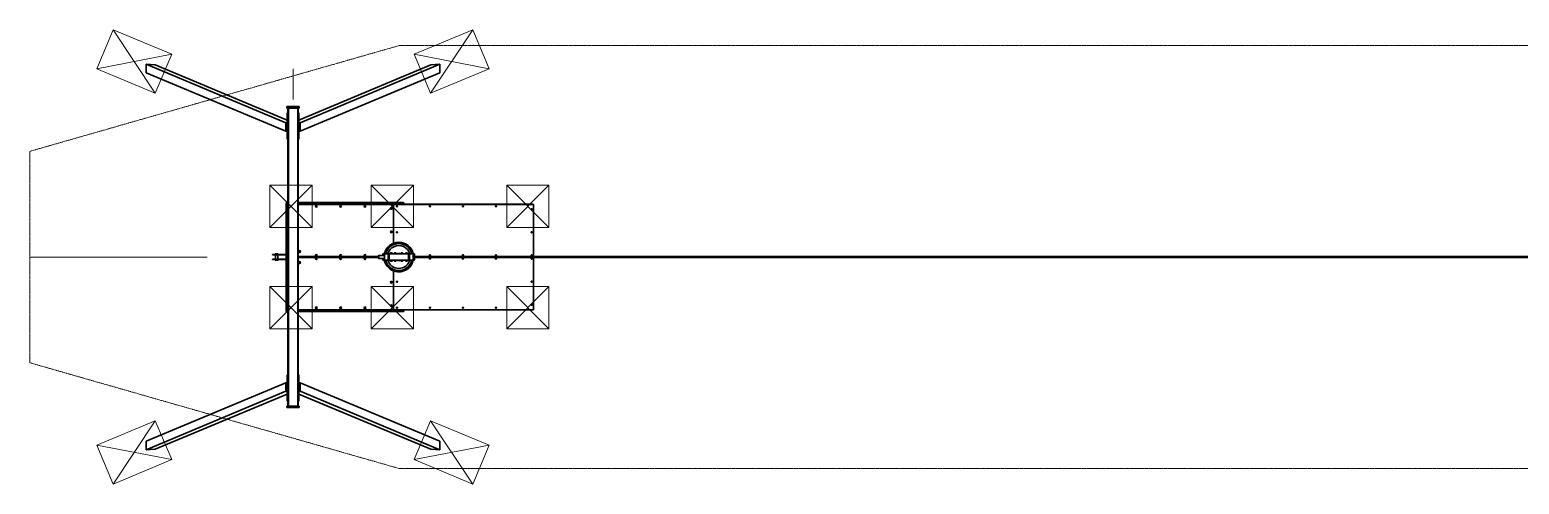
# Model space of a CAD drawing. Header units: millimetres. Extents: x -13997 to 14166, y -2044 to 2256.
# Drawn here: x -13997 to 85, y -2044 to 2256 of the extents above; entities that cross this region are included whole.
import ezdxf

# ---------------------------------------------------------------- set-up
doc = ezdxf.new("R2010")
doc.units = ezdxf.units.MM
doc.linetypes.add('CENTERX2', pattern=[20.32, 12.7, -2.54, 2.54, -2.54])

msp = doc.modelspace()

# ---------------------------------------------------------------- linework, layer by layer
at = {"color": 7, "linetype": 'Continuous', "lineweight": 18}
for p, q in [((-13208, 2256), (-13363, 1888)), ((-12655, 2024), (-13208, 2256)), ((-12810, 1655), (-13208, 2256)), ((-9808, 2256), (-10362, 2024)), ((-9808, 2256), (-10207, 1655)), ((-9654, 1888), (-9808, 2256)), ((-13363, 1888), (-12655, 2024)), ((-12810, 1655), (-12655, 2024)), ((-10362, 2024), (-10207, 1655)), ((-10362, 2024), (-9654, 1888)), ((-13363, 1888), (-12810, 1655)), ((-11508, 1886), (-11508, 1598)), ((-10207, 1655), (-9654, 1888)), ((-11728, 786), (-11728, 386)), ((-11328, 786), (-11728, 786)), ((-11728, 786), (-11328, 386)), ((-11328, 786), (-11728, 386)), ((-11328, 386), (-11328, 786)), ((-10768, 786), (-10768, 386)), ((-10368, 786), (-10768, 786)), ((-10768, 386), (-10368, 786)), ((-10768, 786), (-10368, 386)), ((-10368, 386), (-10368, 786)), ((-9488, 786), (-9488, 386)), ((-9088, 786), (-9488, 786)), ((-9488, 386), (-9088, 786)), ((-9088, 386), (-9488, 786)), ((-9088, 386), (-9088, 786)), ((-11728, 386), (-11328, 386)), ((-10768, 386), (-10368, 386)), ((-9488, 386), (-9088, 386)), ((-13997, 106), (-12320, 106)), ((-11728, -174), (-11728, -574)), ((-11328, -174), (-11728, -174)), ((-11728, -574), (-11328, -174)), ((-11328, -574), (-11728, -174)), ((-11328, -574), (-11328, -174)), ((-10768, -174), (-10768, -574)), ((-10368, -174), (-10768, -174)), ((-10768, -574), (-10368, -174)), ((-10368, -574), (-10768, -174)), ((-10368, -574), (-10368, -174)), ((-9488, -174), (-9488, -574)), ((-9088, -174), (-9488, -174)), ((-9488, -574), (-9088, -174)), ((-9088, -574), (-9488, -174)), ((-9088, -574), (-9088, -174)), ((-11728, -574), (-11328, -574)), ((-10768, -574), (-10368, -574)), ((-9488, -574), (-9088, -574)), ((-12810, -1443), (-13363, -1675)), ((-13208, -2044), (-12810, -1443)), ((-12655, -1811), (-12810, -1443)), ((-10207, -1443), (-10362, -1811)), ((-9654, -1675), (-10207, -1443)), ((-9808, -2044), (-10207, -1443)), ((-13363, -1675), (-13208, -2044)), ((-13363, -1675), (-12655, -1811)), ((-10362, -1811), (-9654, -1675)), ((-9808, -2044), (-9654, -1675)), ((-13208, -2044), (-12655, -1811)), ((-10362, -1811), (-9808, -2044))]:
    msp.add_line(p, q, dxfattribs=at)
at = {"color": 7, "linetype": 'CENTERX2', "lineweight": 18}
for p, q in [((-13997, 1106), (-10508, 2106)), ((-10508, 2106), (9342, 2106)), ((-13997, 1106), (-13997, -894)), ((-13997, -894), (-10508, -1894)), ((-10508, -1894), (9342, -1894))]:
    msp.add_line(p, q, dxfattribs=at)
at = {"color": 7, "linetype": 'Continuous', "lineweight": 35}
for p, q in [((-11575, 1377), (-12897, 1931)), ((-12897, 1931), (-12810, 1926)), ((-12897, 1850), (-12897, 1931)), ((-11575, 1296), (-12897, 1850)), ((-11563, 1402), (-12810, 1926)), ((-11453, 1402), (-10206, 1926)), ((-11441, 1377), (-10119, 1931)), ((-11441, 1296), (-10119, 1850)), ((-10206, 1926), (-10119, 1931)), ((-10119, 1931), (-10119, 1850)), ((-11566, 1531), (-11566, 1516)), ((-11566, 1531), (-11551, 1531)), ((-11566, 1516), (-11551, 1516)), ((-11563, 1471), (-11558, 1471)), ((-11563, 1461), (-11563, 1471)), ((-11558, 1461), (-11563, 1461)), ((-11563, 1461), (-11563, 1231)), ((-11558, 1516), (-11558, 1466)), ((-11558, 1466), (-11558, 1461)), ((-11558, 1461), (-11558, 1231)), ((-11551, 1531), (-11551, 1516)), ((-11551, 1531), (-11466, 1531)), ((-11551, 1516), (-11466, 1516)), ((-11466, 1531), (-11466, 1516)), ((-11466, 1531), (-11451, 1531)), ((-11466, 1516), (-11451, 1516)), ((-11458, 1516), (-11458, 1466)), ((-11458, 1471), (-11453, 1471)), ((-11458, 1461), (-11458, 1466)), ((-11453, 1461), (-11458, 1461)), ((-11458, 1231), (-11458, 1461)), ((-11453, 1471), (-11453, 1461)), ((-11453, 1231), (-11453, 1461)), ((-11451, 1531), (-11451, 1516)), ((-11563, 1376), (-11575, 1377)), ((-11575, 1377), (-11575, 1296)), ((-11575, 1296), (-11563, 1295)), ((-11441, 1377), (-11453, 1376)), ((-11453, 1295), (-11441, 1296)), ((-11441, 1296), (-11441, 1377)), ((-11563, 1231), (-11558, 1231)), ((-11563, 1221), (-11563, 1231)), ((-11558, 1221), (-11563, 1221)), ((-11558, 1231), (-11558, 1227)), ((-11558, 1227), (-11558, 234)), ((-11458, 1231), (-11453, 1231)), ((-11458, 1227), (-11458, 1231)), ((-11458, 1227), (-11458, -1014)), ((-11453, 1221), (-11458, 1221)), ((-11453, 1231), (-11453, 1221)), ((-11573, 611), (-11573, 618)), ((-11573, 611), (-11570, 611)), ((-11573, 129), (-11573, 611)), ((-11570, 621), (-11570, 611)), ((-11570, 621), (-11561, 621)), ((-11570, 611), (-11561, 611)), ((-11561, 611), (-11561, 621)), ((-11458, 621), (-10565, 621)), ((-10565, 606), (-11458, 606)), ((-11458, 604), (-10557, 604)), ((-10565, 618), (-10565, 621)), ((-10565, 621), (-10556, 621)), ((-10565, 618), (-10565, 609)), ((-10555, 618), (-10565, 618)), ((-10565, 606), (-10565, 609)), ((-10565, 609), (-10555, 609)), ((-10556, 606), (-10565, 606)), ((-10558, 604), (-10558, 606)), ((-9234, 604), (-10557, 604)), ((-10557, 604), (-10557, 238)), ((-10556, 621), (-10469, 621)), ((-10469, 606), (-10556, 606)), ((-10556, 604), (-10556, 606)), ((-10555, 618), (-10555, 609)), ((-10468, 618), (-10555, 618)), ((-10555, 609), (-10468, 609)), ((-10555, 604), (-10555, 606)), ((-10554, 606), (-10554, 606)), ((-10469, 621), (-10464, 621)), ((-10464, 606), (-10469, 606)), ((-10468, 618), (-10468, 609)), ((-10461, 618), (-10468, 618)), ((-10468, 609), (-10461, 609)), ((-10464, 606), (-9239, 606)), ((-10461, 618), (-10461, 609)), ((-9239, 604), (-9239, 606)), ((-9234, 111), (-9234, 604)), ((-11561, -21), (-11561, 234)), ((-11561, 234), (-11558, 234)), ((-11558, -21), (-11558, 234)), ((-11456, 168), (-11458, 168)), ((-11458, 148), (-11456, 148)), ((-11456, 148), (-11456, 168)), ((-11456, 167), (-11456, 167)), ((-11456, 150), (-11456, 150)), ((-11455, 167), (-11450, 167)), ((-11455, 167), (-11450, 167)), ((-11455, 158), (-11449, 158)), ((-11455, 150), (-11450, 150)), ((-11448, 167), (-11448, 167)), ((-11448, 162), (-11448, 167)), ((-11446, 166), (-11448, 166)), ((-11448, 155), (-11448, 162)), ((-11448, 155), (-11448, 150)), ((-11448, 150), (-11448, 150)), ((-11448, 150), (-11446, 150)), ((-10586, 146), (-10589, 143)), ((-10589, 143), (-10589, 136)), ((-10569, 143), (-10589, 143)), ((-10586, 146), (-10572, 146)), ((-10569, 143), (-10572, 146)), ((-10569, 136), (-10569, 143)), ((-10549, 146), (-10552, 143)), ((-10552, 143), (-10552, 136)), ((-10532, 143), (-10552, 143)), ((-10549, 146), (-10535, 146)), ((-10532, 143), (-10535, 146)), ((-10532, 136), (-10532, 143)), ((-10487, 146), (-10490, 143)), ((-10490, 143), (-10490, 136)), ((-10470, 143), (-10490, 143)), ((-10487, 146), (-10473, 146)), ((-10470, 143), (-10473, 146)), ((-10470, 136), (-10470, 143)), ((-10442, 146), (-10445, 143)), ((-10445, 143), (-10445, 136)), ((-10425, 143), (-10445, 143)), ((-10442, 146), (-10428, 146)), ((-10425, 143), (-10428, 146)), ((-10425, 136), (-10425, 143)), ((-11703, 129), (-11703, 126)), ((-11663, 129), (-11703, 129)), ((-11663, 126), (-11703, 126)), ((-11703, 86), (-11703, 83)), ((-11663, 86), (-11703, 86)), ((-11663, 83), (-11703, 83)), ((-11676, 136), (-11678, 134)), ((-11678, 134), (-11678, 129)), ((-11648, 134), (-11678, 134)), ((-11678, 83), (-11678, 78)), ((-11678, 78), (-11676, 76)), ((-11678, 78), (-11648, 78)), ((-11676, 136), (-11650, 136)), ((-11650, 76), (-11676, 76)), ((-11673, 126), (-11673, 86)), ((-11663, 129), (-11663, 126)), ((-11561, 129), (-11663, 129)), ((-11561, 126), (-11663, 126)), ((-11663, 83), (-11663, 86)), ((-11561, 86), (-11663, 86)), ((-11561, 83), (-11663, 83)), ((-11653, 86), (-11653, 126)), ((-11648, 134), (-11650, 136)), ((-11650, 76), (-11648, 78)), ((-11648, 129), (-11648, 134)), ((-11648, 78), (-11648, 83)), ((-11573, 86), (-11573, 126)), ((-11573, -399), (-11573, 83)), ((-11456, 64), (-11458, 64)), ((-11458, 44), (-11456, 44)), ((-11456, 44), (-11456, 64)), ((-11455, 63), (-11450, 63)), ((-11455, 63), (-11450, 63)), ((-11455, 54), (-11449, 54)), ((-11455, 46), (-11450, 46)), ((-11448, 58), (-11448, 63)), ((-11446, 62), (-11448, 62)), ((-11448, 51), (-11448, 58)), ((-11448, 51), (-11448, 46)), ((-11448, 46), (-11446, 46)), ((-10650, 121), (-10698, 121)), ((-10698, 91), (-10650, 91)), ((-10658, 136), (-10658, 121)), ((-10658, 136), (-10657, 136)), ((-10658, 91), (-10658, 77)), ((-10658, 77), (-10657, 77)), ((-10657, 136), (-10643, 136)), ((-10657, 77), (-10643, 77)), ((-10643, 136), (-10643, 77)), ((-10643, 136), (-10608, 136)), ((-10643, 77), (-10608, 77)), ((-10608, 136), (-10608, 77)), ((-10608, 136), (-10600, 136)), ((-10608, 77), (-10600, 77)), ((-10600, 136), (-10600, 77)), ((-10600, 136), (-10416, 136)), ((-10600, 77), (-10416, 77)), ((-10589, 77), (-10589, 69)), ((-10589, 69), (-10586, 66)), ((-10589, 69), (-10569, 69)), ((-10572, 66), (-10586, 66)), ((-10572, 66), (-10569, 69)), ((-10569, 69), (-10569, 77)), ((-10552, 77), (-10552, 69)), ((-10552, 69), (-10549, 66)), ((-10552, 69), (-10532, 69)), ((-10535, 66), (-10549, 66)), ((-10535, 66), (-10532, 69)), ((-10532, 69), (-10532, 77)), ((-10490, 77), (-10490, 69)), ((-10490, 69), (-10487, 66)), ((-10490, 69), (-10470, 69)), ((-10473, 66), (-10487, 66)), ((-10473, 66), (-10470, 69)), ((-10470, 69), (-10470, 77)), ((-10445, 77), (-10445, 69)), ((-10445, 69), (-10442, 66)), ((-10445, 69), (-10425, 69)), ((-10428, 66), (-10442, 66)), ((-10428, 66), (-10425, 69)), ((-10425, 69), (-10425, 77)), ((-10416, 136), (-10416, 77)), ((-10416, 136), (-10408, 136)), ((-10416, 77), (-10408, 77)), ((-10408, 136), (-10408, 77)), ((-10408, 136), (-10373, 136)), ((-10408, 77), (-10373, 77)), ((-10373, 136), (-10373, 77)), ((-10373, 136), (-10359, 136)), ((-10373, 77), (-10359, 77)), ((-10359, 111), (-10359, 136)), ((-10359, 136), (-10359, 136)), ((-10359, 77), (-10359, 101)), ((-10359, 77), (-10359, 77)), ((-9233, -392), (-9233, 101)), ((-11561, -21), (-11558, -21)), ((-11558, -21), (-11558, -1014)), ((-10557, -392), (-10557, -25)), ((-11573, -406), (-11573, -399)), ((-11573, -399), (-11570, -399)), ((-11570, -399), (-11561, -399)), ((-11570, -399), (-11570, -409)), ((-11570, -409), (-11561, -409)), ((-11561, -409), (-11561, -399)), ((-11458, -392), (-10557, -392)), ((-11458, -394), (-10565, -394)), ((-10565, -409), (-11458, -409)), ((-10565, -394), (-10565, -397)), ((-10565, -394), (-10556, -394)), ((-10565, -406), (-10565, -397)), ((-10555, -397), (-10565, -397)), ((-10565, -406), (-10565, -409)), ((-10565, -406), (-10555, -406)), ((-10556, -409), (-10565, -409)), ((-10558, -394), (-10558, -392)), ((-10557, -392), (-9233, -392)), ((-10556, -394), (-10556, -392)), ((-10556, -394), (-10469, -394)), ((-10469, -409), (-10556, -409)), ((-10555, -393), (-10555, -392)), ((-10555, -397), (-10555, -406)), ((-10468, -397), (-10555, -397)), ((-10555, -406), (-10468, -406)), ((-10554, -394), (-10554, -393)), ((-10469, -394), (-10464, -394)), ((-10464, -409), (-10469, -409)), ((-10468, -406), (-10468, -397)), ((-10461, -397), (-10468, -397)), ((-10468, -406), (-10461, -406)), ((-9239, -394), (-10464, -394)), ((-10461, -397), (-10461, -406)), ((-9239, -393), (-9239, -392)), ((-11575, -1083), (-12897, -1637)), ((-11563, -1082), (-11575, -1083)), ((-11575, -1083), (-11575, -1164)), ((-11563, -1009), (-11558, -1009)), ((-11563, -1019), (-11563, -1009)), ((-11558, -1019), (-11563, -1019)), ((-11563, -1019), (-11563, -1249)), ((-11558, -1014), (-11558, -1019)), ((-11558, -1019), (-11558, -1249)), ((-11458, -1009), (-11453, -1009)), ((-11458, -1019), (-11458, -1014)), ((-11458, -1249), (-11458, -1019)), ((-11453, -1019), (-11458, -1019)), ((-11453, -1009), (-11453, -1019)), ((-11453, -1249), (-11453, -1019)), ((-11441, -1083), (-11453, -1082)), ((-11441, -1164), (-11441, -1083)), ((-11441, -1083), (-10119, -1637)), ((-11575, -1164), (-12897, -1718)), ((-11563, -1190), (-12810, -1713)), ((-11575, -1164), (-11563, -1163)), ((-11563, -1249), (-11558, -1249)), ((-11563, -1259), (-11563, -1249)), ((-11558, -1259), (-11563, -1259)), ((-11558, -1249), (-11558, -1253)), ((-11558, -1253), (-11558, -1304)), ((-11458, -1249), (-11453, -1249)), ((-11458, -1253), (-11458, -1249)), ((-11458, -1253), (-11458, -1304)), ((-11453, -1259), (-11458, -1259)), ((-11453, -1163), (-11441, -1164)), ((-11453, -1190), (-10206, -1713)), ((-11453, -1249), (-11453, -1259)), ((-11441, -1164), (-10119, -1718)), ((-11566, -1319), (-11566, -1304)), ((-11551, -1304), (-11566, -1304)), ((-11551, -1319), (-11566, -1319)), ((-11551, -1319), (-11551, -1304)), ((-11466, -1304), (-11551, -1304)), ((-11466, -1319), (-11551, -1319)), ((-11466, -1319), (-11466, -1304)), ((-11451, -1304), (-11466, -1304)), ((-11451, -1319), (-11466, -1319)), ((-11451, -1319), (-11451, -1304)), ((-12897, -1718), (-12897, -1637)), ((-10119, -1637), (-10119, -1718)), ((-12810, -1713), (-12897, -1718)), ((-10119, -1718), (-10206, -1713))]:
    msp.add_line(p, q, dxfattribs=at)
at = {"color": 8, "linetype": 'Continuous', "lineweight": 35}
for p, q in [((-11552, 1516), (-11552, -1304)), ((-11464, 1516), (-11464, -1304)), ((-11570, 611), (-11570, 129)), ((-11561, 234), (-11561, 611)), ((-11561, 611), (-11558, 611)), ((-10565, 618), (-11458, 618)), ((-11458, 609), (-10565, 609)), ((-11446, 150), (-11446, 166)), ((-11570, 126), (-11570, 86)), ((-11570, 83), (-11570, -399)), ((-11446, 46), (-11446, 62)), ((-10657, 136), (-10657, 121)), ((-10657, 91), (-10657, 77)), ((-10359, 136), (-10359, 111)), ((-10359, 101), (-10359, 77)), ((-11561, -399), (-11561, -21)), ((-11561, -399), (-11558, -399)), ((-10565, -397), (-11458, -397)), ((-11458, -406), (-10565, -406))]:
    msp.add_line(p, q, dxfattribs=at)
at = {"color": 7, "linetype": 'Continuous', "lineweight": 35, "flags": 128}
for points in [[(-10558, 606), (-10558, 606), (-10559, 606), (-10559, 606), (-10559, 605), (-10560, 605), (-10560, 604)], [(-10560, 604), (-10560, 605), (-10559, 605), (-10559, 606), (-10559, 606), (-10558, 606), (-10558, 606)], [(-10555, 618), (-10555, 619), (-10555, 620), (-10555, 620), (-10555, 621), (-10556, 621), (-10556, 621), (-10556, 621), (-10556, 621)], [(-10556, 606), (-10556, 606), (-10556, 607), (-10556, 607), (-10555, 607), (-10555, 608), (-10555, 608), (-10555, 609), (-10555, 609)], [(-10521, 586), (-10521, 588), (-10522, 589), (-10523, 590), (-10524, 591), (-10525, 591), (-10526, 591), (-10527, 591), (-10529, 591), (-10529, 590), (-10530, 588), (-10531, 587), (-10531, 586), (-10530, 584), (-10529, 583), (-10529, 582), (-10527, 582), (-10526, 581), (-10525, 582), (-10524, 582), (-10523, 583), (-10522, 584), (-10521, 585), (-10521, 586)], [(-10468, 618), (-10468, 619), (-10468, 620), (-10468, 620), (-10468, 621), (-10468, 621), (-10469, 621), (-10469, 621), (-10469, 621)], [(-10469, 606), (-10469, 606), (-10469, 607), (-10468, 607), (-10468, 607), (-10468, 608), (-10468, 608), (-10468, 609), (-10468, 609)], [(-10209, 586), (-10209, 588), (-10210, 589), (-10210, 590), (-10211, 591), (-10213, 591), (-10214, 591), (-10215, 591), (-10216, 591), (-10217, 590), (-10218, 588), (-10218, 587), (-10218, 586), (-10218, 584), (-10217, 583), (-10216, 582), (-10215, 582), (-10214, 581), (-10213, 582), (-10211, 582), (-10210, 583), (-10210, 584), (-10209, 585), (-10209, 586)], [(-9896, 586), (-9897, 588), (-9897, 589), (-9898, 590), (-9899, 591), (-9900, 591), (-9902, 591), (-9903, 591), (-9904, 591), (-9905, 590), (-9906, 588), (-9906, 587), (-9906, 586), (-9906, 584), (-9905, 583), (-9904, 582), (-9903, 582), (-9902, 581), (-9900, 582), (-9899, 582), (-9898, 583), (-9897, 584), (-9897, 585), (-9896, 586)], [(-9594, 586), (-9594, 585), (-9593, 584), (-9592, 583), (-9591, 582), (-9590, 582), (-9589, 581), (-9588, 582), (-9587, 582), (-9586, 583), (-9585, 584), (-9585, 586), (-9585, 587), (-9585, 588), (-9586, 590), (-9587, 591), (-9588, 591), (-9589, 591), (-9590, 591), (-9591, 591), (-9592, 590), (-9593, 589), (-9594, 588), (-9594, 586)], [(-9255, 558), (-9255, 557), (-9255, 556), (-9254, 555), (-9253, 554), (-9252, 554), (-9250, 553), (-9249, 554), (-9248, 554), (-9247, 555), (-9246, 556), (-9246, 558), (-9246, 559), (-9246, 560), (-9247, 562), (-9248, 563), (-9249, 563), (-9250, 563), (-9252, 563), (-9253, 563), (-9254, 562), (-9255, 561), (-9255, 560), (-9255, 558)], [(-10531, 340), (-10530, 339), (-10530, 338), (-10529, 337), (-10528, 336), (-10527, 336), (-10525, 335), (-10524, 336), (-10523, 336), (-10522, 337), (-10521, 338), (-10521, 340), (-10521, 341), (-10521, 342), (-10522, 344), (-10523, 345), (-10524, 345), (-10525, 345), (-10527, 345), (-10528, 345), (-10529, 344), (-10530, 343), (-10530, 342), (-10531, 340)], [(-9255, 340), (-9255, 339), (-9255, 338), (-9254, 337), (-9253, 336), (-9252, 336), (-9250, 335), (-9249, 336), (-9248, 336), (-9247, 337), (-9246, 338), (-9246, 340), (-9246, 341), (-9246, 342), (-9247, 344), (-9248, 345), (-9249, 345), (-9250, 345), (-9252, 345), (-9253, 345), (-9254, 344), (-9255, 343), (-9255, 342), (-9255, 340)], [(-10699, 111), (-10699, 112), (-10699, 114), (-10699, 116), (-10699, 118), (-10699, 119), (-10699, 120), (-10698, 121), (-10698, 121), (-10698, 121), (-10698, 121), (-10698, 121), (-10698, 120), (-10698, 118), (-10697, 117), (-10697, 115), (-10697, 113), (-10697, 111), (-10697, 109), (-10697, 106)], [(-10697, 106), (-10697, 104), (-10697, 102), (-10697, 100), (-10697, 98), (-10697, 96), (-10698, 94), (-10698, 93), (-10698, 92), (-10698, 92), (-10698, 91), (-10698, 92), (-10698, 92), (-10699, 93), (-10699, 94), (-10699, 95), (-10699, 97), (-10699, 99), (-10699, 101), (-10699, 101)], [(-10218, 122), (-10218, 121), (-10218, 120), (-10217, 119), (-10216, 118), (-10215, 118), (-10213, 117), (-10212, 118), (-10211, 118), (-10210, 119), (-10209, 120), (-10209, 122), (-10209, 123), (-10209, 124), (-10210, 126), (-10211, 127), (-10212, 127), (-10213, 127), (-10215, 127), (-10216, 127), (-10217, 126), (-10218, 125), (-10218, 124), (-10218, 122)], [(-10218, 90), (-10218, 89), (-10217, 88), (-10216, 87), (-10215, 86), (-10214, 86), (-10213, 85), (-10212, 86), (-10210, 86), (-10210, 87), (-10209, 88), (-10209, 90), (-10209, 91), (-10209, 92), (-10210, 94), (-10210, 95), (-10212, 95), (-10213, 95), (-10214, 95), (-10215, 95), (-10216, 94), (-10217, 93), (-10218, 92), (-10218, 90)], [(-9906, 122), (-9906, 121), (-9905, 120), (-9904, 119), (-9903, 118), (-9902, 118), (-9901, 117), (-9900, 118), (-9898, 118), (-9898, 119), (-9897, 120), (-9897, 122), (-9897, 123), (-9897, 124), (-9898, 126), (-9898, 127), (-9900, 127), (-9901, 127), (-9902, 127), (-9903, 127), (-9904, 126), (-9905, 125), (-9906, 124), (-9906, 122)], [(-9906, 90), (-9906, 89), (-9905, 88), (-9904, 87), (-9903, 86), (-9902, 86), (-9901, 85), (-9900, 86), (-9898, 86), (-9898, 87), (-9897, 88), (-9897, 90), (-9897, 91), (-9897, 92), (-9898, 94), (-9898, 95), (-9900, 95), (-9901, 95), (-9902, 95), (-9903, 95), (-9904, 94), (-9905, 93), (-9906, 92), (-9906, 90)], [(-9585, 122), (-9585, 124), (-9585, 125), (-9586, 126), (-9587, 127), (-9588, 127), (-9590, 127), (-9591, 127), (-9592, 127), (-9593, 126), (-9594, 124), (-9594, 123), (-9594, 122), (-9594, 120), (-9593, 119), (-9592, 118), (-9591, 118), (-9590, 117), (-9588, 118), (-9587, 118), (-9586, 119), (-9585, 120), (-9585, 121), (-9585, 122)], [(-9594, 90), (-9594, 89), (-9593, 88), (-9592, 87), (-9591, 86), (-9590, 86), (-9589, 85), (-9588, 86), (-9587, 86), (-9586, 87), (-9585, 88), (-9585, 90), (-9585, 91), (-9585, 92), (-9586, 94), (-9587, 95), (-9588, 95), (-9589, 95), (-9590, 95), (-9591, 95), (-9592, 94), (-9593, 93), (-9594, 92), (-9594, 90)], [(-9255, 122), (-9255, 121), (-9255, 120), (-9254, 119), (-9253, 118), (-9252, 118), (-9250, 117), (-9249, 118), (-9248, 118), (-9247, 119), (-9246, 120), (-9246, 122), (-9246, 123), (-9246, 124), (-9247, 126), (-9248, 127), (-9249, 127), (-9250, 127), (-9252, 127), (-9253, 127), (-9254, 126), (-9255, 125), (-9255, 124), (-9255, 122)], [(-9255, 90), (-9255, 89), (-9255, 88), (-9254, 87), (-9253, 86), (-9251, 86), (-9250, 85), (-9249, 86), (-9248, 86), (-9247, 87), (-9246, 88), (-9246, 90), (-9246, 91), (-9246, 92), (-9247, 94), (-9248, 95), (-9249, 95), (-9250, 95), (-9251, 95), (-9253, 95), (-9254, 94), (-9255, 93), (-9255, 92), (-9255, 90)], [(-10530, -128), (-10530, -129), (-10530, -130), (-10529, -131), (-10528, -132), (-10526, -132), (-10525, -133), (-10524, -132), (-10523, -132), (-10522, -131), (-10521, -130), (-10521, -128), (-10521, -127), (-10521, -126), (-10522, -124), (-10523, -123), (-10524, -123), (-10525, -123), (-10526, -123), (-10528, -123), (-10529, -124), (-10530, -125), (-10530, -126), (-10530, -128)], [(-9255, -128), (-9255, -129), (-9255, -130), (-9254, -131), (-9253, -132), (-9251, -132), (-9250, -133), (-9249, -132), (-9248, -132), (-9247, -131), (-9246, -130), (-9246, -128), (-9246, -127), (-9246, -126), (-9247, -124), (-9248, -123), (-9249, -123), (-9250, -123), (-9251, -123), (-9253, -123), (-9254, -124), (-9255, -125), (-9255, -126), (-9255, -128)], [(-10560, -392), (-10560, -392), (-10559, -392), (-10559, -393), (-10559, -393), (-10558, -394), (-10558, -394)], [(-10558, -394), (-10558, -394), (-10559, -393), (-10559, -393), (-10559, -392), (-10560, -392), (-10560, -392)], [(-10555, -397), (-10555, -396), (-10555, -395), (-10555, -395), (-10555, -394), (-10556, -394), (-10556, -394), (-10556, -394), (-10556, -394)], [(-10556, -409), (-10556, -409), (-10556, -408), (-10556, -408), (-10555, -408), (-10555, -407), (-10555, -407), (-10555, -406), (-10555, -406)], [(-10530, -374), (-10530, -375), (-10530, -376), (-10529, -377), (-10528, -378), (-10526, -378), (-10525, -379), (-10524, -378), (-10523, -378), (-10522, -377), (-10521, -376), (-10521, -374), (-10521, -373), (-10521, -372), (-10522, -370), (-10523, -369), (-10524, -369), (-10525, -369), (-10526, -369), (-10528, -369), (-10529, -370), (-10530, -371), (-10530, -372), (-10530, -374)], [(-10468, -397), (-10468, -396), (-10468, -395), (-10468, -395), (-10468, -394), (-10468, -394), (-10469, -394), (-10469, -394), (-10469, -394)], [(-10469, -409), (-10469, -409), (-10469, -408), (-10468, -408), (-10468, -408), (-10468, -407), (-10468, -407), (-10468, -406), (-10468, -406)], [(-10208, -374), (-10209, -372), (-10209, -371), (-10210, -370), (-10211, -369), (-10212, -369), (-10214, -369), (-10215, -369), (-10216, -369), (-10217, -370), (-10218, -372), (-10218, -373), (-10218, -374), (-10218, -376), (-10217, -377), (-10216, -378), (-10215, -378), (-10214, -379), (-10212, -378), (-10211, -378), (-10210, -377), (-10209, -376), (-10209, -375), (-10208, -374)], [(-9896, -374), (-9897, -372), (-9897, -371), (-9898, -370), (-9899, -369), (-9900, -369), (-9902, -369), (-9903, -369), (-9904, -369), (-9905, -370), (-9906, -372), (-9906, -373), (-9906, -374), (-9906, -376), (-9905, -377), (-9904, -378), (-9903, -378), (-9902, -379), (-9900, -378), (-9899, -378), (-9898, -377), (-9897, -376), (-9897, -375), (-9896, -374)], [(-9585, -374), (-9585, -372), (-9585, -371), (-9586, -370), (-9587, -369), (-9588, -369), (-9590, -369), (-9591, -369), (-9592, -369), (-9593, -370), (-9594, -372), (-9594, -373), (-9594, -374), (-9594, -376), (-9593, -377), (-9592, -378), (-9591, -378), (-9590, -379), (-9588, -378), (-9587, -378), (-9586, -377), (-9585, -376), (-9585, -375), (-9585, -374)], [(-9255, -346), (-9255, -347), (-9255, -348), (-9254, -349), (-9253, -350), (-9251, -350), (-9250, -351), (-9249, -350), (-9248, -350), (-9247, -349), (-9246, -348), (-9246, -346), (-9246, -345), (-9246, -344), (-9247, -342), (-9248, -341), (-9249, -341), (-9250, -341), (-9251, -341), (-9253, -341), (-9254, -342), (-9255, -343), (-9255, -344), (-9255, -346)]]:
    msp.add_lwpolyline(points, dxfattribs=at)
at = {"color": 8, "linetype": 'Continuous', "lineweight": 35, "flags": 128}
msp.add_lwpolyline([(-10494, 138), (-10491, 136), (-10490, 136)], dxfattribs=at)
at = {"color": 7, "linetype": 'Continuous', "lineweight": 35}
for centre, radius in [((-11288, 586), 8), ((-11288, 586), 5), ((-11288, 586), 1), ((-11058, 586), 8), ((-11058, 586), 5), ((-11058, 586), 1), ((-10828, 586), 8), ((-10828, 586), 5), ((-10828, 586), 1), ((-10578, 566), 8), ((-10578, 566), 5), ((-10578, 566), 1), ((-10578, 344), 8), ((-10578, 344), 5), ((-10578, 344), 1), ((-11288, 122), 8), ((-11288, 90), 8), ((-11288, 122), 5), ((-11288, 90), 5), ((-11288, 122), 1), ((-11288, 90), 1), ((-11058, 122), 8), ((-11058, 90), 8), ((-11058, 122), 5), ((-11058, 90), 5), ((-11058, 122), 1), ((-11058, 90), 1), ((-10828, 122), 8), ((-10828, 90), 8), ((-10828, 122), 5), ((-10828, 90), 5), ((-10828, 122), 1), ((-10828, 90), 1), ((-10578, -132), 8), ((-10578, -132), 5), ((-10578, -132), 1), ((-11288, -374), 8), ((-11288, -374), 5), ((-11288, -374), 1), ((-11058, -374), 8), ((-11058, -374), 5), ((-11058, -374), 1), ((-10828, -374), 8), ((-10828, -374), 5), ((-10828, -374), 1), ((-10578, -354), 8), ((-10578, -354), 5), ((-10578, -354), 1)]:
    msp.add_circle(centre, radius, dxfattribs=at)
for centre, radius, start, end in [((-11570, 618), 3, 90, 180), ((-11561, 618), 3, 2.9016, 90), ((-10532, 586), 5.08, 359.5342, 48.6514), ((-10532, 586), 5.08, 311.349, 0.4654), ((-10464, 618), 3, 0, 90), ((-10464, 609), 3, 270, 0), ((-10220, 586), 5.09, 359.5494, 48.6362), ((-10220, 586), 5.09, 311.3642, 0.4502), ((-9908, 586), 5.09, 359.5683, 48.6173), ((-9908, 586), 5.09, 311.3832, 0.4313), ((-9596, 586), 5.16, 311.5923, 48.4077), ((-9257, 558), 5.16, 311.5842, 48.4158), ((-9257, 340), 5.16, 311.5842, 48.4158), ((-11446, 158), 8, 270, 90), ((-10508, 106), 140, 12.1642, 167.8358), ((-11446, 54), 8, 270, 90), ((-10508, 106), 140, 192.1642, 245.4792), ((-10508, 106), 140, 245.4792, 347.8358), ((-10220, 122), 5.16, 311.5843, 48.4157), ((-10220, 90), 5.16, 311.5748, 48.4252), ((-9908, 122), 5.16, 311.5923, 48.4077), ((-9908, 90), 5.16, 311.5748, 48.4252), ((-9596, 122), 5.09, 359.5688, 48.6167), ((-9596, 122), 5.09, 311.3832, 0.4313), ((-9596, 90), 5.16, 311.5748, 48.4252), ((-9257, 122), 5.16, 311.5843, 48.4157), ((-9257, 90), 5.16, 311.5748, 48.4252), ((-9257, -128), 5.16, 311.5747, 48.4253), ((-11570, -406), 3, 180, 270), ((-11561, -406), 3, 270, 357.0984), ((-10532, -374), 5.16, 311.5841, 48.4159), ((-10464, -397), 3, 0, 90), ((-10464, -406), 3, 270, 0), ((-10220, -374), 5.08, 359.5346, 48.651), ((-10220, -374), 5.08, 311.3486, 0.4658), ((-9908, -374), 5.08, 359.5346, 48.651), ((-9908, -374), 5.08, 311.3486, 0.4658), ((-9596, -374), 5.08, 359.5346, 48.651), ((-9596, -374), 5.08, 311.3486, 0.4658), ((-9257, -346), 5.16, 311.5747, 48.4253)]:
    msp.add_arc(centre, radius, start, end, dxfattribs=at)
at = {"color": 8, "linetype": 'Continuous', "lineweight": 35}
for radius, start, end in [(130, 13.116, 166.884), (127, 13.4422, 166.5578), (108, 65.4792, 164.1723), (34.8, 65.4792, 121.9058), (108, 15.8277, 65.4792), (130, 193.116, 245.4792), (127, 193.4422, 245.4792), (108, 195.8277, 344.1723), (130, 245.4792, 346.884), (127, 245.4792, 346.5578), (34.8, 238.0942, 300.7072)]:
    msp.add_arc((-10508, 106), radius, start, end, dxfattribs=at)
at = {"color": 7, "linetype": 'Continuous', "lineweight": 35}
for centre, major_axis, start_param, end_param in [((-9243, 602), (3.95, 3.95), 5.397518, 6.444716), ((-9243, 602), (3.95, 3.95), 5.397518, 6.444716), ((-9243, -390), (3.95, -3.95), 6.121655, 7.168853), ((-9243, -390), (3.95, -3.95), 6.121655, 7.168853)]:
    msp.add_ellipse(centre, major_axis=major_axis, ratio=0.16295, start_param=start_param, end_param=end_param, dxfattribs=at)
for points, knots in [([(-11456, 162), (-11456, 163), (-11456, 165), (-11455, 166), (-11455, 167)], [0, 0, 0, 0, 0.575027, 1, 1, 1, 1]), ([(-11455, 167), (-11455, 167), (-11455, 167), (-11456, 167), (-11456, 167), (-11456, 167), (-11456, 167)], [0, 0, 0, 0, 0.252314, 0.555494, 0.865724, 1, 1, 1, 1]), ([(-11456, 167), (-11456, 167), (-11456, 167), (-11455, 167), (-11455, 167)], [0, 0, 0, 0, 0.485757, 1, 1, 1, 1]), ([(-11455, 158), (-11456, 159), (-11456, 160), (-11456, 161), (-11456, 162), (-11456, 162)], [0, 0, 0, 0, 0.447218, 0.908366, 1, 1, 1, 1]), ([(-11456, 155), (-11456, 155), (-11456, 156), (-11456, 158), (-11455, 158)], [0, 0, 0, 0, 0.356356, 1, 1, 1, 1]), ([(-11455, 150), (-11455, 150), (-11456, 152), (-11456, 153), (-11456, 154), (-11456, 155)], [0, 0, 0, 0, 0.358604, 0.724839, 1, 1, 1, 1]), ([(-11456, 150), (-11456, 150), (-11456, 150), (-11455, 150), (-11455, 150)], [0, 0, 0, 0, 0.485757, 1, 1, 1, 1]), ([(-11450, 167), (-11449, 166), (-11449, 165), (-11448, 164), (-11448, 163), (-11448, 162)], [0, 0, 0, 0, 0.358588, 0.724846, 1, 1, 1, 1]), ([(-11448, 167), (-11448, 167), (-11448, 167), (-11449, 167), (-11450, 167)], [0, 0, 0, 0, 0.485738, 1, 1, 1, 1]), ([(-11450, 167), (-11450, 167), (-11449, 167), (-11449, 167), (-11448, 167), (-11448, 167), (-11448, 167)], [0, 0, 0, 0, 0.252285, 0.555477, 0.865761, 1, 1, 1, 1]), ([(-11448, 155), (-11448, 154), (-11449, 152), (-11449, 151), (-11450, 150)], [0, 0, 0, 0, 0.5750285, 1, 1, 1, 1]), ([(-11450, 150), (-11450, 150), (-11449, 150), (-11449, 150), (-11448, 150), (-11448, 150), (-11448, 150)], [0, 0, 0, 0, 0.252324, 0.555476, 0.865761, 1, 1, 1, 1]), ([(-11448, 162), (-11448, 162), (-11448, 160), (-11449, 159), (-11449, 158)], [0, 0, 0, 0, 0.356365, 1, 1, 1, 1]), ([(-11449, 158), (-11449, 158), (-11448, 157), (-11448, 155), (-11448, 155), (-11448, 155)], [0, 0, 0, 0, 0.447211, 0.908371, 1, 1, 1, 1]), ([(-10699, 111), (-10701, 111), (-10710, 111), (-10725, 111), (-10745, 111), (-10767, 111), (-10791, 111), (-10816, 111), (-10842, 111), (-10869, 111), (-10898, 111), (-10927, 111), (-10957, 111), (-10986, 111), (-11017, 111), (-11049, 111), (-11082, 111), (-11116, 111), (-11151, 111), (-11188, 111), (-11225, 111), (-11263, 111), (-11303, 111), (-11342, 111), (-11382, 111), (-11421, 111), (-11446, 111), (-11458, 111)], [0, 0, 0, 0, 0.010689, 0.034717, 0.060167, 0.089555, 0.120634, 0.153407, 0.187874, 0.224034, 0.261887, 0.301434, 0.339173, 0.378333, 0.418919, 0.460926, 0.504357, 0.54921, 0.595486, 0.643185, 0.692308, 0.742853, 0.794822, 0.848213, 0.899857, 0.952767, 1, 1, 1, 1]), ([(-11458, 101), (-11448, 101), (-11425, 101), (-11389, 101), (-11352, 101), (-11316, 101), (-11282, 101), (-11250, 101), (-11219, 101), (-11188, 101), (-11158, 101), (-11128, 101), (-11097, 101), (-11068, 101), (-11040, 101), (-11013, 101), (-10988, 101), (-10964, 101), (-10941, 101), (-10921, 101), (-10902, 101), (-10884, 101), (-10867, 101), (-10833, 101), (-10785, 101), (-10735, 101), (-10706, 101), (-10698, 101)], [0, 0, 0, 0, 0.041242, 0.091805, 0.140935, 0.188628, 0.232284, 0.274666, 0.315772, 0.355602, 0.394159, 0.435684, 0.475622, 0.513973, 0.550735, 0.585909, 0.619494, 0.651493, 0.681903, 0.707802, 0.732425, 0.755775, 0.778087, 0.800353, 0.888466, 0.967998, 1, 1, 1, 1]), ([(-11456, 58), (-11456, 59), (-11456, 61), (-11455, 62), (-11455, 63)], [0, 0, 0, 0, 0.575019, 1, 1, 1, 1]), ([(-11455, 63), (-11455, 63), (-11455, 63), (-11456, 63), (-11456, 63), (-11456, 63), (-11456, 63)], [0, 0, 0, 0, 0.2523139, 0.5554532, 0.8657246, 1, 1, 1, 1]), ([(-11456, 63), (-11456, 63), (-11456, 63), (-11455, 63), (-11455, 63)], [0, 0, 0, 0, 0.485756, 1, 1, 1, 1]), ([(-11455, 54), (-11456, 55), (-11456, 56), (-11456, 57), (-11456, 58), (-11456, 58)], [0, 0, 0, 0, 0.447237, 0.908367, 1, 1, 1, 1]), ([(-11456, 51), (-11456, 51), (-11456, 52), (-11456, 54), (-11455, 54)], [0, 0, 0, 0, 0.356374, 1, 1, 1, 1]), ([(-11455, 46), (-11455, 46), (-11456, 48), (-11456, 49), (-11456, 50), (-11456, 51)], [0, 0, 0, 0, 0.358603, 0.724847, 1, 1, 1, 1]), ([(-11456, 46), (-11456, 46), (-11456, 46), (-11455, 46), (-11455, 46)], [0, 0, 0, 0, 0.4857781, 1, 1, 1, 1]), ([(-11450, 63), (-11449, 62), (-11449, 61), (-11448, 60), (-11448, 59), (-11448, 58)], [0, 0, 0, 0, 0.3586005, 0.7248437, 1, 1, 1, 1]), ([(-11448, 63), (-11448, 63), (-11448, 63), (-11449, 63), (-11450, 63)], [0, 0, 0, 0, 0.4857781, 1, 1, 1, 1]), ([(-11450, 63), (-11450, 63), (-11449, 63), (-11449, 63), (-11448, 63), (-11448, 63), (-11448, 63)], [0, 0, 0, 0, 0.252325, 0.555477, 0.865761, 1, 1, 1, 1]), ([(-11448, 51), (-11448, 50), (-11449, 48), (-11449, 47), (-11450, 46)], [0, 0, 0, 0, 0.575027, 1, 1, 1, 1]), ([(-11450, 46), (-11450, 46), (-11449, 46), (-11449, 46), (-11448, 46), (-11448, 46), (-11448, 46)], [0, 0, 0, 0, 0.252314, 0.555453, 0.865725, 1, 1, 1, 1]), ([(-11448, 58), (-11448, 58), (-11448, 56), (-11449, 55), (-11449, 54)], [0, 0, 0, 0, 0.356362, 1, 1, 1, 1]), ([(-11449, 54), (-11449, 54), (-11448, 53), (-11448, 52), (-11448, 51), (-11448, 51)], [0, 0, 0, 0, 0.447205, 0.90835, 1, 1, 1, 1]), ([(-10524, 77), (-10524, 76), (-10523, 76), (-10521, 75), (-10520, 74), (-10518, 74), (-10517, 74), (-10515, 74), (-10513, 75), (-10511, 76), (-10510, 76), (-10510, 77), (-10510, 77)], [0, 0, 0, 0, 0.108132, 0.199829, 0.305694, 0.372288, 0.467841, 0.599148, 0.77133, 0.874035, 0.987792, 1, 1, 1, 1]), ([(9491, 111), (9405, 111), (9139, 111), (8678, 111), (8109, 111), (7527, 111), (6944, 111), (6362, 111), (5780, 111), (5198, 111), (4616, 111), (4034, 111), (3452, 111), (2873, 111), (2298, 111), (1726, 111), (1154, 111), (568, 111), (-34, 111), (-652, 111), (-1269, 111), (-1886, 111), (-2503, 111), (-3108, 111), (-3702, 111), (-4284, 111), (-4865, 111), (-5447, 111), (-6028, 111), (-6610, 111), (-7191, 111), (-7773, 111), (-8354, 111), (-8955, 111), (-9575, 111), (-10018, 111), (-10267, 111), (-10316, 111), (-10348, 111), (-10362, 111)], [0, 0, 0, 0, 0.012923, 0.040277, 0.069584, 0.098891, 0.128198, 0.157506, 0.186813, 0.21612, 0.245428, 0.274735, 0.304042, 0.333349, 0.362133, 0.390917, 0.419701, 0.448485, 0.479568, 0.510652, 0.541735, 0.572819, 0.603902, 0.634986, 0.664293, 0.6936, 0.722908, 0.752215, 0.781522, 0.810829, 0.840137, 0.869444, 0.898751, 0.928058, 0.960296, 0.992534, 0.995182, 0.99783, 1, 1, 1, 1]), ([(-10362, 101), (-10341, 101), (-10296, 101), (-10226, 101), (-10026, 101), (-9698, 101), (-9213, 101), (-8699, 101), (-8157, 101), (-7601, 101), (-7033, 101), (-6451, 101), (-5870, 101), (-5288, 101), (-4707, 101), (-4125, 101), (-3543, 101), (-2961, 101), (-2380, 101), (-1801, 101), (-1226, 101), (-655, 101), (-83, 101), (504, 101), (1106, 101), (1723, 101), (2340, 101), (2958, 101), (3575, 101), (4181, 101), (4775, 101), (5357, 101), (5939, 101), (6521, 101), (7103, 101), (7685, 101), (8268, 101), (8850, 101), (9258, 101), (9471, 101), (9491, 101)], [0, 0, 0, 0, 0.003184, 0.00686, 0.010537, 0.033514, 0.05649, 0.083844, 0.111197, 0.13855, 0.167858, 0.197165, 0.226472, 0.255779, 0.285086, 0.314393, 0.3437, 0.373008, 0.402315, 0.431622, 0.460406, 0.48919, 0.517973, 0.546757, 0.57784, 0.608924, 0.640007, 0.671091, 0.702174, 0.733257, 0.762564, 0.791872, 0.821179, 0.850486, 0.879793, 0.9091, 0.938407, 0.967714, 0.997022, 1, 1, 1, 1])]:
    msp.add_open_spline(points, degree=3, knots=knots, dxfattribs=at)

doc.saveas('drawing.dxf')
